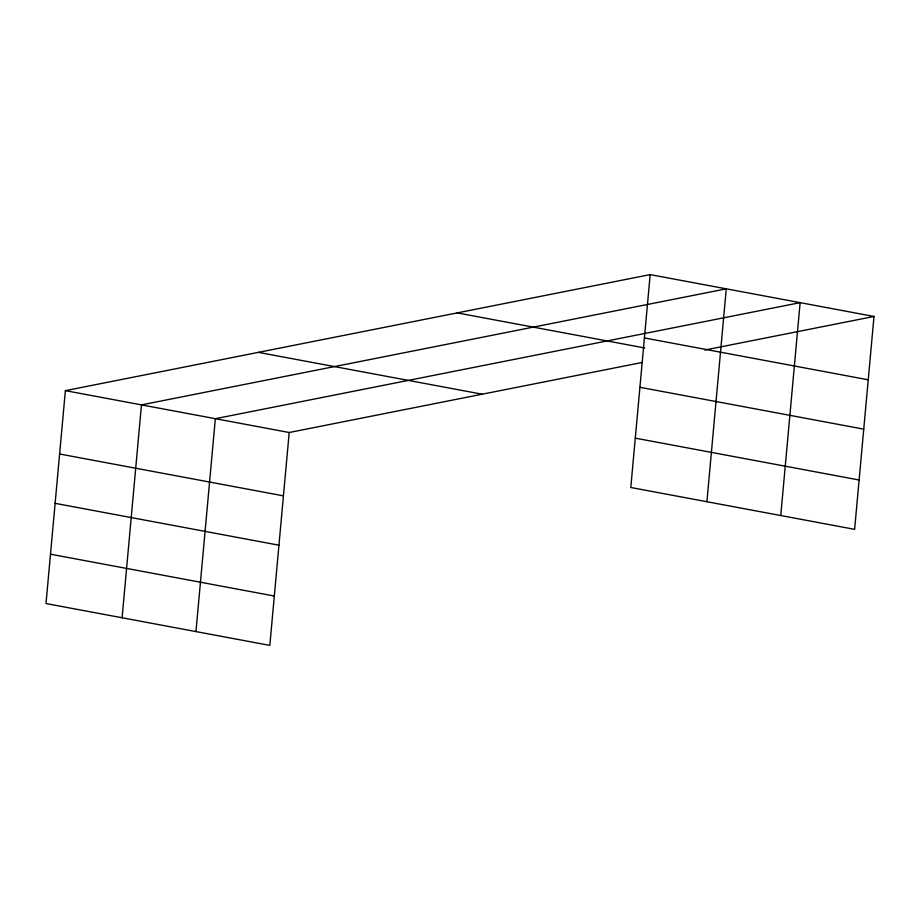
<?xml version="1.0" encoding="UTF-8"?>
<svg xmlns="http://www.w3.org/2000/svg" width="920" height="920" viewBox="0 0 920 920"><rect width="100%" height="100%" fill="white"/><g stroke="black" fill="none" stroke-linecap="round" stroke-linejoin="round"><path stroke-width="1.38" d="M650.175 274.608L630.798 487.496L854.622 529.345L874 316.457L650.175 274.608L65.377 390.655L46 603.543L269.825 645.391L289.202 432.503L642.356 362.422M122.095 617.769L141.473 404.88L726.271 288.834L706.905 501.722M195.96 631.58L215.337 418.692L800.135 302.645L780.758 515.534M704.789 350.037L874 316.457M644.414 337.95L868.238 379.799M457.194 312.903L644.782 347.978M639.918 387.297L863.742 429.145M258.359 352.36L482.183 394.209M635.294 438.15L859.119 479.998M65.377 390.655L289.202 432.503M59.604 453.997L283.429 495.845M55.119 503.343L278.944 545.192M50.496 554.197L274.321 596.033"/></g></svg>
